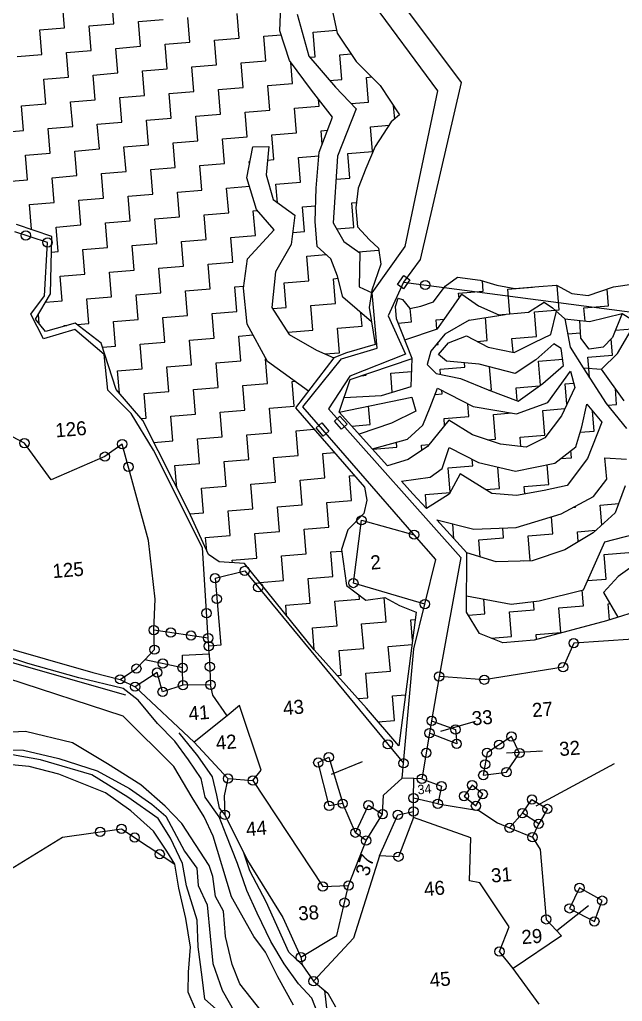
# Model space of a CAD drawing. Header units: metres. Extents: x 307122 to 311809, y 1926082 to 1930533.
# Drawn here: x 309290 to 309685, y 1928855 to 1929497 of the extents above; entities that cross this region are included whole.
import ezdxf

# ---------------------------------------------------------------- set-up
doc = ezdxf.new("R2010")
doc.units = ezdxf.units.M
for name, color, linetype in [('LINE_WATER', 4, 'Continuous'), ('POLY_HATCH', 12, 'Continuous'), ('POLY_PARCEL', 6, 'Continuous'), ('POLY_ROAD', 30, 'Continuous'), ('POLY_WATER', 4, 'Continuous'), ('TEXT_PARCEL', 7, 'Continuous')]:
    doc.layers.add(name, color=color, linetype=linetype)
doc.styles.add('TEXT_MAP', font='')
doc.styles.get('TEXT_MAP').set_extended_font_data('Kruti Dev 050')
doc.dimstyles.get("Standard").update_dxf_attribs({"dimtxt": 2.5, "dimasz": 2.5, "dimexe": 1.25, "dimexo": 0.625, "dimtad": 1, "dimdec": 4, "dimdsep": 46, "dimlunit": 6, "dimtxsty": 'Standard', "dimcen": 2.5, "dimadec": 0, "dimazin": 0, "dimtfac": 1, "dimtdec": 4, "dimtmove": 0, "dimatfit": 3, "dimfxl": 1, "dimtolj": 1, "dimtzin": 0, "dimarcsym": 0})

msp = doc.modelspace()

# ---------------------------------------------------------------- linework, layer by layer
for points in [[(309537.28, 1929324.19), (309541.43, 1929329.95), (309545.41, 1929327.08), (309541.26, 1929321.32)], [(309499.68, 1929237.97), (309504.4, 1929232.67), (309500.73, 1929229.4), (309496.01, 1929234.7)], [(309487.73, 1929233.47), (309492.39, 1929228.12), (309488.69, 1929224.89), (309484.03, 1929230.24)]]:
    msp.add_lwpolyline(points, close=True)
for centre in [(309293.96, 1929356.23), (309308.27, 1929351.6), (309555.48, 1929323.79), (309293.09, 1929220.25), (309357.13, 1929219.64), (309345.79, 1929211.45), (309361.19, 1929204.76), (309513.76, 1929169.77), (309548.22, 1929160.36), (309417.87, 1929131.84), (309437.29, 1929136.62), (309446.14, 1929125.91), (309508.44, 1929128.71), (309419.07, 1929118.27), (309555.2, 1929114.92), (309412.36, 1929108.95), (309377.74, 1929097.91), (309388.89, 1929096.28), (309402.17, 1929094.34), (309413.43, 1929092.69), (309413.77, 1929087.39), (309652.67, 1929089.36), (309378.23, 1929085.1), (309383.65, 1929076), (309396.66, 1929073.15), (309414.46, 1929073.95), (309645.75, 1929073.61), (309366.39, 1929072.69), (309380.01, 1929070.17), (309564.58, 1929067.6), (309355.79, 1929065.67), (309365.55, 1929060.87), (309396.88, 1929061.82), (309414.97, 1929062.12), (309594.14, 1929065.43), (309383.58, 1929057.46), (309559.68, 1929038.46), (309558.34, 1929030.48), (309575.3, 1929032.79), (309611.89, 1929028.23), (309531.05, 1929023.14), (309576.06, 1929023.48), (309603.83, 1929022.91), (309556.17, 1929017.57), (309595.92, 1929017.68), (309617.26, 1929017.46), (309485.48, 1929011.22), (309492.34, 1929014.71), (309541.3, 1929010.73), (309594.66, 1929010.04), (309593.49, 1929002.9), (309608.74, 1929004.99), (309426.35, 1929000.73), (309442.68, 1928999.4), (309553.31, 1929000.6), (309586.17, 1928996.41), (309566.12, 1928995.7), (309593.1, 1928990.54), (309501.44, 1928984.31), (309518.3, 1928983.26), (309547.85, 1928987.95), (309563.71, 1928984.26), (309580.86, 1928989.25), (309625.37, 1928987.02), (309424.26, 1928977.07), (309492.57, 1928982.85), (309527.6, 1928977.5), (309537.55, 1928977.01), (309547.77, 1928979.22), (309588.68, 1928982.89), (309619.09, 1928978.09), (309635.41, 1928980.83), (309629.76, 1928971.12), (309342.63, 1928965.88), (309356.65, 1928967.82), (309509.8, 1928965.3), (309610.72, 1928968.42), (309365.27, 1928962.09), (309516.75, 1928960.12), (309625.7, 1928962.31), (309381.66, 1928951.18), (309537.95, 1928949.59), (309488.38, 1928930.09), (309505.33, 1928930.81), (309656.47, 1928929.19), (309502.7, 1928919.53), (309671.36, 1928920.84), (309649.97, 1928915.78), (309634.7, 1928908.58), (309666.2, 1928907.21), (309604.06, 1928887.52), (309474.07, 1928883.81), (309482.37, 1928868.06)]:
    msp.add_circle(centre, 3.04)
at = {"layer": 'LINE_WATER'}
for p, q in [((309295.23, 1929076), (309278.71, 1929081.52)), ((309283.58, 1929077.1), (309359.27, 1929055.57)), ((309328.7, 1929066.7), (309295.23, 1929076)), ((309357.83, 1929041.66), (309281.55, 1929066.37)), ((309357.68, 1929059.62), (309328.7, 1929066.7)), ((309367.47, 1929052.11), (309357.68, 1929059.62)), ((309380.2, 1929036.82), (309367.47, 1929052.11)), ((309390.89, 1929008.57), (309357.83, 1929041.66)), ((309293.78, 1929031.44), (309274.34, 1929030.73)), ((309324.49, 1929024.22), (309293.78, 1929031.44)), ((309391.49, 1929025.13), (309380.2, 1929036.82)), ((309400.52, 1929012.97), (309391.49, 1929025.13)), ((309394.24, 1929030.7), (309406.46, 1929015.57)), ((309272.28, 1929019.94), (309292.42, 1929019.23)), ((309292.42, 1929019.23), (309315.61, 1929013.76)), ((309347.48, 1929010.47), (309324.49, 1929024.22)), ((309303.55, 1929013.06), (309285.28, 1929016.29)), ((309337.15, 1929003.13), (309303.55, 1929013.06)), ((309315.61, 1929013.76), (309340.77, 1929005.79)), ((309408.69, 1929000.75), (309400.52, 1929012.97)), ((309406.46, 1929015.57), (309415.98, 1929001.84)), ((309340.77, 1929005.79), (309361.8, 1928994.23)), ((309369.29, 1928996.62), (309347.48, 1929010.47)), ((309402.88, 1928988.26), (309390.89, 1929008.57)), ((309360.79, 1928988.54), (309337.15, 1929003.13)), ((309411.41, 1928988.64), (309408.69, 1929000.75)), ((309415.98, 1929001.84), (309418.9, 1928989.82)), ((309361.8, 1928994.23), (309376.53, 1928983.93)), ((309385.2, 1928982.58), (309369.29, 1928996.62)), ((309380.55, 1928974.52), (309360.79, 1928988.54)), ((309410.7, 1928975.68), (309402.88, 1928988.26)), ((309420.51, 1928975.63), (309411.41, 1928988.64)), ((309418.9, 1928989.82), (309420.57, 1928981.25)), ((309376.53, 1928983.93), (309385.73, 1928976.13)), ((309396.16, 1928971.38), (309385.2, 1928982.58)), ((309420.57, 1928981.25), (309424.26, 1928977.07)), ((309388.7, 1928961.62), (309380.55, 1928974.52)), ((309385.73, 1928976.13), (309397.95, 1928953.23)), ((309416.58, 1928962.93), (309410.7, 1928975.68)), ((309425.19, 1928963.98), (309420.51, 1928975.63)), ((309414.07, 1928943.93), (309396.16, 1928971.38)), ((309396.54, 1928945.15), (309388.7, 1928961.62)), ((309428.55, 1928923.27), (309416.58, 1928962.93)), ((309432.48, 1928945.08), (309425.19, 1928963.98)), ((309397.95, 1928953.23), (309405.95, 1928942.08)), ((309440.65, 1928940.34), (309436.7, 1928952.02)), ((309399.21, 1928930.61), (309396.54, 1928945.15)), ((309405.95, 1928942.08), (309406.89, 1928930.65)), ((309416.43, 1928936.74), (309414.07, 1928943.93)), ((309438.8, 1928927.54), (309432.48, 1928945.08)), ((309418.1, 1928923.6), (309416.43, 1928936.74)), ((309451.29, 1928920.03), (309440.65, 1928940.34)), ((309406.08, 1928908.16), (309399.21, 1928930.61)), ((309406.89, 1928930.65), (309412.64, 1928918.14)), ((309423.32, 1928914), (309418.1, 1928923.6)), ((309443.27, 1928897.38), (309428.55, 1928923.27)), ((309445.47, 1928912.61), (309438.8, 1928927.54)), ((309412.64, 1928918.14), (309414.62, 1928897.64)), ((309466.22, 1928887.04), (309451.29, 1928920.03)), ((309424.69, 1928897.29), (309423.32, 1928914)), ((309454.45, 1928894.14), (309445.47, 1928912.61)), ((309406.93, 1928890.52), (309406.08, 1928908.16)), ((309414.62, 1928897.64), (309416.38, 1928879.79)), ((309429.14, 1928879.06), (309424.69, 1928897.29)), ((309450.89, 1928887.04), (309443.27, 1928897.38)), ((309409.45, 1928870.66), (309406.93, 1928890.52)), ((309463.12, 1928879.37), (309454.45, 1928894.14)), ((309458.99, 1928870.93), (309450.89, 1928887.04)), ((309474.82, 1928878.83), (309466.22, 1928887.04)), ((309416.38, 1928879.79), (309422.54, 1928862.29)), ((309434.01, 1928866.48), (309429.14, 1928879.06)), ((309472.5, 1928866.38), (309463.12, 1928879.37)), ((309411.21, 1928856.34), (309409.45, 1928870.66)), ((309469.23, 1928852.42), (309458.99, 1928870.93)), ((309448.84, 1928847.63), (309434.01, 1928866.48)), ((309481.3, 1928857.07), (309472.5, 1928866.38)), ((309422.54, 1928862.29), (309430.83, 1928847.62)), ((309489.64, 1928862.04), (309491.47, 1928844.89)), ((309428.08, 1928841.5), (309411.21, 1928856.34)), ((309485.65, 1928845.96), (309481.3, 1928857.07))]:
    msp.add_line(p, q, dxfattribs=at)
at = {"layer": 'POLY_HATCH'}
for p, q in [((309460.29, 1929490.08), (309461.29, 1929513.61)), ((309471.71, 1929500.99), (309479.24, 1929473.47)), ((309494.98, 1929501.95), (309497.77, 1929488.61)), ((309466.57, 1929470.67), (309460.29, 1929490.08)), ((309497.77, 1929488.61), (309510.32, 1929470.13)), ((309481.06, 1929451.34), (309466.57, 1929470.67)), ((309479.24, 1929473.47), (309496.74, 1929453.21)), ((309510.32, 1929470.13), (309526.04, 1929454.45)), ((309494.82, 1929433.71), (309481.06, 1929451.34)), ((309496.74, 1929453.21), (309510.21, 1929439.08)), ((309526.04, 1929454.45), (309538.66, 1929435.13)), ((309510.21, 1929439.08), (309498.09, 1929408.19)), ((309486.15, 1929410.72), (309494.82, 1929433.71)), ((309533.24, 1929430.49), (309522.65, 1929414.42)), ((309538.66, 1929435.13), (309533.24, 1929430.49)), ((309438.63, 1929393.91), (309442.66, 1929414.14)), ((309442.66, 1929414.14), (309453.06, 1929414.52)), ((309453.06, 1929414.52), (309451.27, 1929395.89)), ((309483.98, 1929387.1), (309486.15, 1929410.72)), ((309522.65, 1929414.42), (309516.55, 1929400.04)), ((309498.09, 1929408.19), (309495.21, 1929364.57)), ((309516.55, 1929400.04), (309511.66, 1929387.08)), ((309445.08, 1929373.11), (309438.63, 1929393.91)), ((309451.27, 1929395.89), (309455.91, 1929379.69)), ((309483.42, 1929365.36), (309483.98, 1929387.1)), ((309511.66, 1929387.08), (309510.06, 1929374.39)), ((309455.91, 1929379.69), (309470.02, 1929369.47)), ((309456.59, 1929359.84), (309445.08, 1929373.11)), ((309510.06, 1929374.39), (309511.08, 1929361.91)), ((309470.02, 1929369.47), (309467.8, 1929350.34)), ((309484.76, 1929349.06), (309483.42, 1929365.36)), ((309311.11, 1929355.46), (309287.96, 1929363.48)), ((309439.19, 1929340.88), (309456.59, 1929359.84)), ((309495.21, 1929364.57), (309502.09, 1929352.24)), ((309511.08, 1929361.91), (309519.06, 1929353.31)), ((309310.26, 1929318.07), (309311.11, 1929355.46)), ((309519.06, 1929353.31), (309524.81, 1929347.83)), ((309467.8, 1929350.34), (309457.42, 1929332.43)), ((309493.63, 1929340.99), (309484.76, 1929349.06)), ((309502.09, 1929352.24), (309512.66, 1929344.9)), ((309524.81, 1929347.83), (309526.32, 1929337.38)), ((309436.49, 1929321.71), (309439.19, 1929340.88)), ((309498.08, 1929329.63), (309493.63, 1929340.99)), ((309512.66, 1929344.9), (309512.15, 1929322.58)), ((309526.32, 1929337.38), (309520.44, 1929320.37)), ((309457.42, 1929332.43), (309455.07, 1929309.02)), ((309501.56, 1929315.85), (309498.08, 1929329.63)), ((309568.54, 1929322.96), (309576.52, 1929328.91)), ((309576.52, 1929328.91), (309591.5, 1929326.96)), ((309591.5, 1929326.96), (309602.35, 1929323.62)), ((309438.89, 1929298.21), (309436.49, 1929321.71)), ((309512.15, 1929322.58), (309520.79, 1929318.67)), ((309520.44, 1929320.37), (309518.73, 1929308.99)), ((309560.91, 1929312.82), (309568.54, 1929322.96)), ((309602.35, 1929323.62), (309614.18, 1929321.42)), ((309614.18, 1929321.42), (309629.94, 1929322.71)), ((309629.94, 1929322.71), (309641.51, 1929323.66)), ((309641.51, 1929323.66), (309651.48, 1929318.14)), ((309662.17, 1929316.9), (309678.64, 1929322.48)), ((309678.64, 1929322.48), (309692.22, 1929324.65)), ((309300.38, 1929301.39), (309310.26, 1929318.07)), ((309520.25, 1929299.73), (309501.56, 1929315.85)), ((309535.91, 1929309.71), (309537.71, 1929315.07)), ((309537.71, 1929315.07), (309540.68, 1929314.33)), ((309540.68, 1929314.33), (309545.4, 1929308.38)), ((309569.31, 1929303.46), (309579.51, 1929317.79)), ((309579.51, 1929317.79), (309590.43, 1929310.17)), ((309651.48, 1929318.14), (309662.17, 1929316.9)), ((309455.07, 1929309.02), (309466.47, 1929291.47)), ((309518.73, 1929308.99), (309522.69, 1929284.86)), ((309536.58, 1929301.58), (309535.91, 1929309.71)), ((309545.4, 1929308.38), (309552.67, 1929310.03)), ((309552.67, 1929310.03), (309560.91, 1929312.82)), ((309590.43, 1929310.17), (309603.72, 1929304.15)), ((309623.1, 1929306.1), (309633.23, 1929312.61)), ((309633.23, 1929312.61), (309638.87, 1929308.81)), ((309638.87, 1929308.81), (309646.92, 1929301.66)), ((309306.99, 1929293.34), (309300.38, 1929301.39)), ((309546.9, 1929275.65), (309536.58, 1929301.58)), ((309563.59, 1929295.18), (309569.31, 1929303.46)), ((309584.31, 1929300.79), (309607.86, 1929304.57)), ((309603.72, 1929304.15), (309623.1, 1929306.1)), ((309637.7, 1929291.37), (309641.37, 1929306.59)), ((309646.92, 1929301.66), (309663.06, 1929299.79)), ((309646.92, 1929301.66), (309650.32, 1929283.08)), ((309663.06, 1929299.79), (309684.3, 1929305.08)), ((309684.3, 1929305.08), (309678.16, 1929289.47)), ((309684.3, 1929305.08), (309697.76, 1929296.95)), ((309326.38, 1929298.9), (309306.99, 1929293.34)), ((309343.34, 1929285.75), (309326.38, 1929298.9)), ((309452.28, 1929273.72), (309438.89, 1929298.21)), ((309542.05, 1929287.83), (309563.59, 1929295.18)), ((309584.31, 1929300.79), (309568.27, 1929291.64)), ((309657.31, 1929288.88), (309656.61, 1929300.53)), ((309681.26, 1929278.9), (309693.45, 1929299.55)), ((309466.47, 1929291.47), (309484.38, 1929281.09)), ((309568.27, 1929291.64), (309559.11, 1929280.45)), ((309570.61, 1929285.87), (309582.54, 1929290.58)), ((309582.54, 1929290.58), (309596.58, 1929283.15)), ((309627.29, 1929286.41), (309637.7, 1929291.37)), ((309662.74, 1929281.86), (309657.31, 1929288.88)), ((309678.16, 1929289.47), (309671.97, 1929282.99)), ((309353.1, 1929255.48), (309343.34, 1929285.75)), ((309522.69, 1929284.86), (309503.96, 1929279.36)), ((309564.15, 1929278.25), (309570.61, 1929285.87)), ((309596.58, 1929283.15), (309613.66, 1929279.7)), ((309613.66, 1929279.7), (309627.29, 1929286.41)), ((309639.7, 1929285.19), (309627.86, 1929274.9)), ((309644.42, 1929282.22), (309639.7, 1929285.19)), ((309646.07, 1929271.17), (309644.42, 1929282.22)), ((309650.32, 1929283.08), (309658.89, 1929269.61)), ((309671.97, 1929282.99), (309662.74, 1929281.86)), ((309495.63, 1929276.03), (309470.54, 1929243.3)), ((309484.38, 1929281.09), (309495.63, 1929276.03)), ((309503.96, 1929279.36), (309495.63, 1929276.03)), ((309506.33, 1929261.91), (309546.9, 1929275.65)), ((309546.17, 1929257.44), (309546.9, 1929275.65)), ((309559.11, 1929280.45), (309556.85, 1929271.68)), ((309569.36, 1929273.83), (309564.15, 1929278.25)), ((309670.9, 1929268.73), (309681.26, 1929278.9)), ((309479.02, 1929254.36), (309452.28, 1929273.72)), ((309556.85, 1929271.68), (309562.55, 1929265.81)), ((309590.79, 1929271.86), (309569.36, 1929273.83)), ((309614.41, 1929265.96), (309590.79, 1929271.86)), ((309627.86, 1929274.9), (309614.41, 1929265.96)), ((309632.5, 1929259.24), (309646.07, 1929271.17)), ((309658.89, 1929269.61), (309670.9, 1929268.73)), ((309658.89, 1929269.61), (309673.87, 1929246.22)), ((309685.67, 1929247.93), (309670.9, 1929268.73)), ((309562.55, 1929265.81), (309578.49, 1929262.64)), ((309578.49, 1929262.64), (309596.64, 1929255.18)), ((309635.67, 1929246.93), (309650.58, 1929267.28)), ((309650.58, 1929267.28), (309653.36, 1929256.67)), ((309499.16, 1929240.49), (309506.33, 1929261.91)), ((309526.9, 1929251.4), (309546.17, 1929257.44)), ((309558.77, 1929243.81), (309563.48, 1929256.31)), ((309563.48, 1929256.31), (309586.79, 1929244.2)), ((309616.27, 1929247.83), (309632.5, 1929259.24)), ((309653.36, 1929256.67), (309644.68, 1929238.11)), ((309370.65, 1929235.1), (309353.1, 1929255.48)), ((309499.16, 1929240.49), (309546.75, 1929250.47)), ((309502.38, 1929250.1), (309526.9, 1929251.4)), ((309546.75, 1929250.47), (309549.43, 1929241.13)), ((309596.64, 1929255.18), (309616.27, 1929247.83)), ((309470.54, 1929243.3), (309515.8, 1929191.48)), ((309554, 1929231.95), (309558.77, 1929243.81)), ((309586.79, 1929244.2), (309615.23, 1929239.52)), ((309615.23, 1929239.52), (309635.67, 1929246.93)), ((309658.02, 1929230.92), (309661.26, 1929245.84)), ((309661.26, 1929245.84), (309671.17, 1929233.91)), ((309673.87, 1929246.22), (309687.16, 1929229.78)), ((309530.86, 1929205.49), (309499.16, 1929240.49)), ((309549.43, 1929241.13), (309533.48, 1929233.45)), ((309644.68, 1929238.11), (309633.74, 1929223.83)), ((309400.68, 1929175.43), (309370.65, 1929235.1)), ((309533.48, 1929233.45), (309512.19, 1929226.1)), ((309543.91, 1929222.83), (309554, 1929231.95)), ((309570.95, 1929235.25), (309557.05, 1929218.17)), ((309586.4, 1929225.68), (309570.95, 1929235.25)), ((309653.99, 1929217.84), (309658.02, 1929230.92)), ((309671.17, 1929233.91), (309661.64, 1929210.18)), ((309604.76, 1929219.54), (309586.4, 1929225.68)), ((309633.74, 1929223.83), (309621.48, 1929217.72)), ((309520.92, 1929216.46), (309543.91, 1929222.83)), ((309557.05, 1929218.17), (309544.37, 1929209.49)), ((309566.53, 1929203.65), (309571.14, 1929217.42)), ((309571.14, 1929217.42), (309590.44, 1929207.53)), ((309621.48, 1929217.72), (309604.76, 1929219.54)), ((309640.21, 1929207.15), (309653.99, 1929217.84)), ((309544.37, 1929209.49), (309530.86, 1929205.49)), ((309590.44, 1929207.53), (309614.5, 1929201.85)), ((309614.5, 1929201.85), (309640.21, 1929207.15)), ((309661.64, 1929210.18), (309648.42, 1929192.52)), ((309674.27, 1929196.8), (309673.13, 1929210.68)), ((309673.13, 1929210.68), (309687.19, 1929209.68)), ((309558.71, 1929197.91), (309566.53, 1929203.65)), ((309578.29, 1929200.16), (309571.1, 1929186.82)), ((309599.12, 1929187.21), (309578.29, 1929200.16)), ((309539.94, 1929195.47), (309558.71, 1929197.91)), ((309547.45, 1929187.17), (309539.94, 1929195.47)), ((309648.42, 1929192.52), (309633.37, 1929189.38)), ((309665.54, 1929185.34), (309674.27, 1929196.8)), ((309686.46, 1929192.43), (309679.85, 1929174.69)), ((309515.8, 1929191.48), (309517.16, 1929183)), ((309556.33, 1929177.39), (309547.45, 1929187.17)), ((309571.1, 1929186.82), (309556.33, 1929177.39)), ((309615.16, 1929185.97), (309599.12, 1929187.21)), ((309633.37, 1929189.38), (309615.16, 1929185.97)), ((309644.43, 1929173.93), (309665.54, 1929185.34)), ((309517.16, 1929183), (309515.23, 1929174.25)), ((309413.57, 1929147.4), (309400.68, 1929175.43)), ((309515.23, 1929174.25), (309504.87, 1929163.48)), ((309615.05, 1929165.07), (309644.43, 1929173.93)), ((309679.85, 1929174.69), (309665.33, 1929161.67)), ((309563, 1929170.04), (309587.2, 1929163.86)), ((309582.65, 1929148.4), (309563, 1929170.04)), ((309504.87, 1929163.48), (309500.64, 1929150.57)), ((309587.2, 1929163.86), (309615.05, 1929165.07)), ((309665.33, 1929161.67), (309646.89, 1929150.49)), ((309672.97, 1929155.62), (309692.49, 1929160.66)), ((309659.04, 1929124.23), (309672.97, 1929155.62)), ((309420.57, 1929142.68), (309413.57, 1929147.4)), ((309500.64, 1929150.57), (309503.89, 1929127.04)), ((309582.58, 1929109.74), (309582.65, 1929148.4)), ((309601.85, 1929142.49), (309582.65, 1929148.4)), ((309646.89, 1929150.49), (309625.43, 1929143.35)), ((309437.22, 1929141.41), (309420.57, 1929142.68)), ((309482.86, 1929084.99), (309437.22, 1929141.41)), ((309625.43, 1929143.35), (309601.85, 1929142.49)), ((309697.94, 1929144.6), (309681.7, 1929132.96)), ((309681.7, 1929132.96), (309672.24, 1929122.56)), ((309503.89, 1929127.04), (309516.58, 1929117.51)), ((309630.06, 1929117.04), (309659.04, 1929124.23)), ((309672.24, 1929122.56), (309681.56, 1929106.31)), ((309516.58, 1929117.51), (309529.01, 1929119.19)), ((309529.01, 1929119.19), (309538.7, 1929114.03)), ((309582.6, 1929120.4), (309611.67, 1929114.84)), ((309611.67, 1929114.84), (309630.06, 1929117.04)), ((309549.64, 1929109.64), (309538.3, 1929022.12)), ((309538.7, 1929114.03), (309549.64, 1929109.64)), ((309591.08, 1929095.75), (309582.58, 1929109.74)), ((309700.05, 1929112.03), (309674.23, 1929104.04)), ((309674.23, 1929104.04), (309626.74, 1929091.32)), ((309606.29, 1929089.65), (309591.08, 1929095.75)), ((309626.74, 1929091.32), (309606.29, 1929089.65)), ((309517.09, 1929046.82), (309482.86, 1929084.99)), ((309538.3, 1929022.12), (309517.09, 1929046.82))]:
    msp.add_line(p, q, dxfattribs=at)
at = {"layer": 'POLY_HATCH', "linetype": 'Continuous'}
for p, q in [((309319.39, 1929492.17), (309318.07, 1929508.31)), ((309351.67, 1929494.82), (309350.34, 1929510.96)), ((309433.68, 1929485.3), (309432.35, 1929501.44)), ((309335.53, 1929493.49), (309351.67, 1929494.82)), ((309367.8, 1929496.14), (309383.94, 1929497.46)), ((309369.13, 1929480), (309367.8, 1929496.14)), ((309401.4, 1929482.65), (309400.08, 1929498.79)), ((309303.25, 1929490.85), (309319.39, 1929492.17)), ((309304.58, 1929474.71), (309303.25, 1929490.85)), ((309336.85, 1929477.36), (309335.53, 1929493.49)), ((309449.82, 1929486.62), (309461.11, 1929487.55)), ((309482.09, 1929489.27), (309497.37, 1929490.52)), ((309483.41, 1929473.13), (309482.09, 1929489.27)), ((309385.26, 1929481.33), (309401.4, 1929482.65)), ((309386.59, 1929465.19), (309385.26, 1929481.33)), ((309417.54, 1929483.97), (309433.68, 1929485.3)), ((309418.86, 1929467.84), (309417.54, 1929483.97)), ((309451.14, 1929470.48), (309449.82, 1929486.62)), ((309288.44, 1929473.38), (309304.58, 1929474.71)), ((309320.71, 1929476.03), (309336.85, 1929477.36)), ((309322.04, 1929459.89), (309320.71, 1929476.03)), ((309352.99, 1929478.68), (309369.13, 1929480)), ((309354.31, 1929462.54), (309352.99, 1929478.68)), ((309499.55, 1929474.46), (309506.97, 1929475.06)), ((309500.88, 1929458.32), (309499.55, 1929474.46)), ((309435, 1929469.16), (309451.14, 1929470.48)), ((309436.33, 1929453.02), (309435, 1929469.16)), ((309468.6, 1929455.67), (309467.47, 1929469.47)), ((309479.79, 1929472.83), (309483.41, 1929473.13)), ((309338.17, 1929461.22), (309354.31, 1929462.54)), ((309370.45, 1929463.87), (309386.59, 1929465.19)), ((309371.77, 1929447.73), (309370.45, 1929463.87)), ((309402.73, 1929466.51), (309418.86, 1929467.84)), ((309404.05, 1929450.38), (309402.73, 1929466.51)), ((309305.9, 1929458.57), (309322.04, 1929459.89)), ((309307.22, 1929442.43), (309305.9, 1929458.57)), ((309339.5, 1929445.08), (309338.17, 1929461.22)), ((309452.46, 1929454.35), (309468.6, 1929455.67)), ((309492.89, 1929457.66), (309500.88, 1929458.32)), ((309517.01, 1929459.64), (309520.55, 1929459.93)), ((309518.34, 1929443.5), (309517.01, 1929459.64)), ((309387.91, 1929449.05), (309404.05, 1929450.38)), ((309389.24, 1929432.91), (309387.91, 1929449.05)), ((309420.19, 1929451.7), (309436.33, 1929453.02)), ((309421.51, 1929435.56), (309420.19, 1929451.7)), ((309453.79, 1929438.21), (309452.46, 1929454.35)), ((309291.09, 1929441.11), (309307.22, 1929442.43)), ((309323.36, 1929443.76), (309339.5, 1929445.08)), ((309324.68, 1929427.62), (309323.36, 1929443.76)), ((309355.64, 1929446.4), (309371.77, 1929447.73)), ((309356.96, 1929430.27), (309355.64, 1929446.4)), ((309486.06, 1929440.86), (309485.69, 1929445.41)), ((309506.89, 1929442.56), (309518.34, 1929443.5)), ((309292.41, 1929424.97), (309291.09, 1929441.11)), ((309437.65, 1929436.88), (309453.79, 1929438.21)), ((309438.97, 1929420.75), (309437.65, 1929436.88)), ((309469.92, 1929439.53), (309486.06, 1929440.86)), ((309471.25, 1929423.39), (309469.92, 1929439.53)), ((309535.49, 1929432.42), (309534.78, 1929441.06)), ((309340.82, 1929428.94), (309356.96, 1929430.27)), ((309373.1, 1929431.59), (309389.24, 1929432.91)), ((309374.42, 1929415.45), (309373.1, 1929431.59)), ((309405.37, 1929434.24), (309421.51, 1929435.56)), ((309406.7, 1929418.1), (309405.37, 1929434.24)), ((309276.27, 1929423.65), (309292.41, 1929424.97)), ((309308.55, 1929426.3), (309324.68, 1929427.62)), ((309309.87, 1929410.16), (309308.55, 1929426.3)), ((309342.15, 1929412.8), (309340.82, 1929428.94)), ((309455.11, 1929422.07), (309471.25, 1929423.39)), ((309487.39, 1929424.72), (309491.56, 1929425.06)), ((309488.11, 1929415.91), (309487.39, 1929424.72)), ((309519.66, 1929427.37), (309531.84, 1929428.36)), ((309520.99, 1929411.23), (309519.66, 1929427.37)), ((309390.56, 1929416.78), (309406.7, 1929418.1)), ((309391.88, 1929400.64), (309390.56, 1929416.78)), ((309422.83, 1929419.42), (309438.97, 1929420.75)), ((309424.16, 1929403.29), (309422.83, 1929419.42)), ((309456.43, 1929405.93), (309455.11, 1929422.07)), ((309293.73, 1929408.83), (309309.87, 1929410.16)), ((309326.01, 1929411.48), (309342.15, 1929412.8)), ((309327.33, 1929395.34), (309326.01, 1929411.48)), ((309358.28, 1929414.13), (309374.42, 1929415.45)), ((309359.61, 1929397.99), (309358.28, 1929414.13)), ((309504.85, 1929409.9), (309520.99, 1929411.23)), ((309295.06, 1929392.7), (309293.73, 1929408.83)), ((309440.3, 1929404.61), (309440.77, 1929404.65)), ((309440.43, 1929402.96), (309440.3, 1929404.61)), ((309452.2, 1929405.59), (309456.43, 1929405.93)), ((309472.57, 1929407.26), (309485.93, 1929408.35)), ((309473.9, 1929391.12), (309472.57, 1929407.26)), ((309506.17, 1929393.77), (309504.85, 1929409.9)), ((309343.47, 1929396.67), (309359.61, 1929397.99)), ((309375.75, 1929399.31), (309391.88, 1929400.64)), ((309377.07, 1929383.18), (309375.75, 1929399.31)), ((309408.02, 1929401.96), (309424.16, 1929403.29)), ((309409.34, 1929385.82), (309408.02, 1929401.96)), ((309278.92, 1929391.37), (309295.06, 1929392.7)), ((309311.19, 1929394.02), (309327.33, 1929395.34)), ((309312.52, 1929377.88), (309311.19, 1929394.02)), ((309344.79, 1929380.53), (309343.47, 1929396.67)), ((309457.76, 1929389.8), (309473.9, 1929391.12)), ((309497.09, 1929393.02), (309506.17, 1929393.77)), ((309393.21, 1929384.5), (309409.34, 1929385.82)), ((309394.53, 1929368.36), (309393.21, 1929384.5)), ((309425.48, 1929387.15), (309440.35, 1929388.37)), ((309426.81, 1929371.01), (309425.48, 1929387.15)), ((309458.76, 1929377.63), (309457.76, 1929389.8)), ((309328.66, 1929379.21), (309344.79, 1929380.53)), ((309329.98, 1929363.07), (309328.66, 1929379.21)), ((309360.93, 1929381.85), (309377.07, 1929383.18)), ((309362.25, 1929365.72), (309360.93, 1929381.85)), ((309296.38, 1929376.56), (309312.52, 1929377.88)), ((309297.7, 1929360.42), (309296.38, 1929376.56)), ((309442.94, 1929372.33), (309445.57, 1929372.55)), ((309444.27, 1929356.2), (309442.94, 1929372.33)), ((309475.22, 1929374.98), (309483.69, 1929375.68)), ((309476.54, 1929358.84), (309475.22, 1929374.98)), ((309507.49, 1929377.63), (309510.5, 1929377.88)), ((309508.82, 1929361.49), (309507.49, 1929377.63)), ((309346.12, 1929364.39), (309362.25, 1929365.72)), ((309378.39, 1929367.04), (309394.53, 1929368.36)), ((309379.72, 1929350.9), (309378.39, 1929367.04)), ((309410.67, 1929369.69), (309426.81, 1929371.01)), ((309411.99, 1929353.55), (309410.67, 1929369.69)), ((309296.97, 1929360.36), (309297.7, 1929360.42)), ((309313.84, 1929361.74), (309329.98, 1929363.07)), ((309315.17, 1929345.61), (309313.84, 1929361.74)), ((309347.44, 1929348.25), (309346.12, 1929364.39)), ((309468.71, 1929358.2), (309476.54, 1929358.84)), ((309497.45, 1929360.56), (309508.82, 1929361.49)), ((309395.85, 1929352.22), (309411.99, 1929353.55)), ((309428.13, 1929354.87), (309444.27, 1929356.2)), ((309429.45, 1929338.73), (309428.13, 1929354.87)), ((309331.3, 1929346.93), (309347.44, 1929348.25)), ((309332.63, 1929330.79), (309331.3, 1929346.93)), ((309363.58, 1929349.58), (309379.72, 1929350.9)), ((309364.9, 1929333.44), (309363.58, 1929349.58)), ((309397.18, 1929336.09), (309395.85, 1929352.22)), ((309511.81, 1929345.49), (309524.99, 1929346.57)), ((309310.88, 1929345.25), (309315.17, 1929345.61)), ((309477.87, 1929342.71), (309490.6, 1929343.75)), ((309479.19, 1929326.57), (309477.87, 1929342.71)), ((309348.76, 1929332.12), (309364.9, 1929333.44)), ((309381.04, 1929334.76), (309397.18, 1929336.09)), ((309382.36, 1929318.63), (309381.04, 1929334.76)), ((309413.32, 1929337.41), (309429.45, 1929338.73)), ((309414.64, 1929321.27), (309413.32, 1929337.41)), ((309316.49, 1929329.47), (309332.63, 1929330.79)), ((309317.81, 1929313.33), (309316.49, 1929329.47)), ((309350.09, 1929315.98), (309348.76, 1929332.12)), ((309463.05, 1929325.24), (309479.19, 1929326.57)), ((309495.33, 1929327.89), (309498.45, 1929328.15)), ((309496.65, 1929311.75), (309495.33, 1929327.89)), ((309398.5, 1929319.95), (309414.64, 1929321.27)), ((309430.78, 1929322.6), (309436.69, 1929323.08)), ((309432.1, 1929306.46), (309430.78, 1929322.6)), ((309464.38, 1929309.11), (309463.05, 1929325.24)), ((309593.48, 1929319.7), (309592.92, 1929326.53)), ((309593.48, 1929319.7), (309592.92, 1929326.53)), ((309609.62, 1929321.02), (309625.75, 1929322.34)), ((309609.62, 1929321.02), (309625.75, 1929322.34)), ((309610.94, 1929304.88), (309609.62, 1929321.02)), ((309610.94, 1929304.88), (309609.62, 1929321.02)), ((309625.75, 1929322.34), (309625.75, 1929322.37)), ((309625.75, 1929322.34), (309625.75, 1929322.37)), ((309643.22, 1929307.53), (309641.91, 1929323.44)), ((309643.22, 1929307.53), (309641.91, 1929323.44)), ((309675.49, 1929310.18), (309674.59, 1929321.11)), ((309675.49, 1929310.18), (309674.59, 1929321.11)), ((309333.95, 1929314.65), (309350.09, 1929315.98)), ((309335.27, 1929298.52), (309333.95, 1929314.65)), ((309366.23, 1929317.3), (309382.36, 1929318.63)), ((309367.55, 1929301.16), (309366.23, 1929317.3)), ((309399.83, 1929303.81), (309398.5, 1929319.95)), ((309577.34, 1929318.37), (309593.48, 1929319.7)), ((309577.34, 1929318.37), (309593.48, 1929319.7)), ((309577.61, 1929315.13), (309577.34, 1929318.37)), ((309577.61, 1929315.13), (309577.34, 1929318.37)), ((309306.92, 1929312.44), (309317.81, 1929313.33)), ((309455.49, 1929308.38), (309464.38, 1929309.11)), ((309480.51, 1929310.43), (309496.65, 1929311.75)), ((309481.84, 1929294.29), (309480.51, 1929310.43)), ((309546.39, 1929299.59), (309545.66, 1929308.44)), ((309546.39, 1929299.59), (309545.66, 1929308.44)), ((309627.08, 1929306.21), (309640.55, 1929307.31)), ((309640.55, 1929307.31), (309643.22, 1929307.53)), ((309640.55, 1929307.31), (309643.22, 1929307.53)), ((309659.35, 1929308.85), (309675.49, 1929310.18)), ((309659.35, 1929308.85), (309675.49, 1929310.18)), ((309660.07, 1929300.13), (309659.35, 1929308.85)), ((309660.07, 1929300.13), (309659.35, 1929308.85)), ((309302.79, 1929298.46), (309302.28, 1929304.61)), ((309351.41, 1929299.84), (309367.55, 1929301.16)), ((309383.69, 1929302.49), (309399.83, 1929303.81)), ((309385.01, 1929286.35), (309383.69, 1929302.49)), ((309415.96, 1929305.14), (309432.1, 1929306.46)), ((309417.29, 1929289), (309415.96, 1929305.14)), ((309514.11, 1929296.94), (309513.4, 1929305.64)), ((309562.53, 1929300.91), (309567.85, 1929301.35)), ((309562.53, 1929300.91), (309567.85, 1929301.35)), ((309563.01, 1929294.98), (309562.53, 1929300.91)), ((309563.01, 1929294.98), (309562.53, 1929300.91)), ((309596.13, 1929287.42), (309594.89, 1929302.49)), ((309603.46, 1929304.27), (309610.94, 1929304.88)), ((309603.46, 1929304.27), (309610.94, 1929304.88)), ((309628.4, 1929290.07), (309627.08, 1929306.21)), ((309319.14, 1929297.19), (309320.95, 1929297.34)), ((309319.17, 1929296.83), (309319.14, 1929297.19)), ((309327.68, 1929297.89), (309335.27, 1929298.52)), ((309352.74, 1929283.7), (309351.41, 1929299.84)), ((309497.98, 1929295.62), (309514.11, 1929296.94)), ((309499.3, 1929279.48), (309497.98, 1929295.62)), ((309537.66, 1929298.87), (309546.39, 1929299.59)), ((309537.66, 1929298.87), (309546.39, 1929299.59)), ((309680.06, 1929294.31), (309690.88, 1929295.19)), ((309401.15, 1929287.67), (309417.29, 1929289)), ((309433.42, 1929290.32), (309442.79, 1929291.09)), ((309434.75, 1929274.18), (309433.42, 1929290.32)), ((309465.7, 1929292.97), (309481.84, 1929294.29)), ((309465.73, 1929292.61), (309465.7, 1929292.97)), ((309612.26, 1929288.74), (309628.4, 1929290.07)), ((309612.99, 1929279.83), (309612.26, 1929288.74)), ((309648.73, 1929291.74), (309657.1, 1929292.42)), ((309678.14, 1929277.9), (309677.27, 1929288.53)), ((309344.22, 1929283), (309352.74, 1929283.7)), ((309368.87, 1929285.03), (309385.01, 1929286.35)), ((309370.2, 1929268.89), (309368.87, 1929285.03)), ((309402.47, 1929271.54), (309401.15, 1929287.67)), ((309562.56, 1929284.67), (309563.85, 1929284.77)), ((309563.85, 1929284.77), (309563.74, 1929286.11)), ((309589.53, 1929286.88), (309596.13, 1929287.42)), ((309450.89, 1929275.51), (309451.29, 1929275.54)), ((309452.21, 1929259.37), (309450.89, 1929275.51)), ((309489.72, 1929278.69), (309499.3, 1929279.48)), ((309629.73, 1929273.93), (309645.47, 1929275.22)), ((309662, 1929276.58), (309678.14, 1929277.9)), ((309662.59, 1929269.34), (309662, 1929276.58)), ((309354.06, 1929267.56), (309370.2, 1929268.89)), ((309386.34, 1929270.21), (309402.47, 1929271.54)), ((309387.66, 1929254.07), (309386.34, 1929270.21)), ((309418.61, 1929272.86), (309434.75, 1929274.18)), ((309419.93, 1929256.72), (309418.61, 1929272.86)), ((309565.17, 1929268.64), (309581.31, 1929269.96)), ((309581.31, 1929269.96), (309581.08, 1929272.75)), ((309598.77, 1929255.15), (309597.54, 1929270.17)), ((309631.02, 1929258.19), (309629.73, 1929273.93)), ((309663.11, 1929263.01), (309662.59, 1929269.34)), ((309355.26, 1929252.97), (309354.06, 1929267.56)), ((309513.74, 1929264.42), (309516.76, 1929264.66)), ((309516.76, 1929264.66), (309516.7, 1929265.42)), ((309532.9, 1929265.99), (309546.56, 1929267.11)), ((309533.92, 1929253.59), (309532.9, 1929265.99)), ((309565.45, 1929265.23), (309565.17, 1929268.64)), ((309403.8, 1929255.4), (309419.93, 1929256.72)), ((309436.07, 1929258.05), (309452.21, 1929259.37)), ((309437.4, 1929241.91), (309436.07, 1929258.05)), ((309468.35, 1929260.69), (309470.08, 1929260.84)), ((309469.67, 1929244.56), (309468.35, 1929260.69)), ((309614.91, 1929256.47), (309630.36, 1929257.74)), ((309615.6, 1929248.08), (309614.91, 1929256.47)), ((309647.19, 1929259.12), (309652.6, 1929259.56)), ((309648.28, 1929245.81), (309647.19, 1929259.12)), ((309680.79, 1929245.63), (309679.93, 1929256.01)), ((309371.52, 1929252.75), (309387.66, 1929254.07)), ((309372.84, 1929236.61), (309371.52, 1929252.75)), ((309405.12, 1929239.26), (309403.8, 1929255.4)), ((309561.9, 1929252.12), (309566.5, 1929252.5)), ((309566.5, 1929252.5), (309566.31, 1929254.84)), ((309597.09, 1929255.01), (309598.77, 1929255.15)), ((309453.53, 1929243.23), (309469.67, 1929244.56)), ((309454.86, 1929227.09), (309453.53, 1929243.23)), ((309519.41, 1929232.39), (309518.41, 1929244.53)), ((309583.96, 1929237.68), (309583.28, 1929246.03)), ((309674.75, 1929245.13), (309680.79, 1929245.63)), ((309369.58, 1929236.35), (309372.84, 1929236.61)), ((309388.98, 1929237.94), (309405.12, 1929239.26)), ((309390.31, 1929221.8), (309388.98, 1929237.94)), ((309421.26, 1929240.58), (309437.4, 1929241.91)), ((309422.58, 1929224.45), (309421.26, 1929240.58)), ((309567.82, 1929236.36), (309583.96, 1929237.68)), ((309600.1, 1929239.01), (309612.27, 1929240.01)), ((309601.42, 1929222.87), (309600.1, 1929239.01)), ((309632.37, 1929241.66), (309646.89, 1929242.85)), ((309633.7, 1929225.52), (309632.37, 1929241.66)), ((309665.97, 1929228.16), (309664.88, 1929241.49)), ((309507.39, 1929231.4), (309519.41, 1929232.39)), ((309568.19, 1929231.86), (309567.82, 1929236.36)), ((309406.44, 1929223.12), (309422.58, 1929224.45)), ((309438.72, 1929225.77), (309454.86, 1929227.09)), ((309440.04, 1929209.63), (309438.72, 1929225.77)), ((309471, 1929228.42), (309482.7, 1929229.38)), ((309472.32, 1929212.28), (309471, 1929228.42)), ((309617.56, 1929224.19), (309633.7, 1929225.52)), ((309618.06, 1929218.09), (309617.56, 1929224.19)), ((309656.95, 1929227.42), (309665.97, 1929228.16)), ((309377.86, 1929220.78), (309390.31, 1929221.8)), ((309407.77, 1929206.99), (309406.44, 1929223.12)), ((309521.09, 1929216.28), (309536.87, 1929217.58)), ((309536.87, 1929217.58), (309536.6, 1929220.81)), ((309553.01, 1929218.9), (309557.97, 1929219.31)), ((309553.28, 1929215.59), (309553.01, 1929218.9)), ((309596.1, 1929222.43), (309601.42, 1929222.87)), ((309456.18, 1929210.96), (309472.32, 1929212.28)), ((309457.5, 1929194.82), (309456.18, 1929210.96)), ((309488.46, 1929213.6), (309495.94, 1929214.22)), ((309489.78, 1929197.47), (309488.46, 1929213.6)), ((309651.16, 1929210.7), (309650.78, 1929215.35)), ((309391.63, 1929205.66), (309407.77, 1929206.99)), ((309392.83, 1929191.03), (309391.63, 1929205.66)), ((309423.91, 1929208.31), (309440.04, 1929209.63)), ((309425.23, 1929192.17), (309423.91, 1929208.31)), ((309570.47, 1929204.08), (309586.61, 1929205.41)), ((309586.61, 1929205.41), (309586.26, 1929209.67)), ((309604.07, 1929190.59), (309602.92, 1929204.58)), ((309636.34, 1929193.24), (309635.29, 1929206.13)), ((309644.04, 1929210.12), (309651.16, 1929210.7)), ((309505.92, 1929198.79), (309509.18, 1929199.06)), ((309507.24, 1929182.65), (309505.92, 1929198.79)), ((309571.78, 1929188.09), (309570.47, 1929204.08)), ((309409.09, 1929190.85), (309425.23, 1929192.17)), ((309441.37, 1929193.49), (309457.5, 1929194.82)), ((309442.69, 1929177.36), (309441.37, 1929193.49)), ((309473.64, 1929196.14), (309489.78, 1929197.47)), ((309474.97, 1929180), (309473.64, 1929196.14)), ((309620.21, 1929191.92), (309636.34, 1929193.24)), ((309620.61, 1929186.99), (309620.21, 1929191.92)), ((309410.42, 1929174.71), (309409.09, 1929190.85)), ((309555.66, 1929186.62), (309571.7, 1929187.94)), ((309556.41, 1929177.44), (309555.66, 1929186.62)), ((309594.88, 1929189.84), (309604.07, 1929190.59)), ((309458.83, 1929178.68), (309474.97, 1929180)), ((309491.1, 1929181.33), (309507.24, 1929182.65)), ((309492.43, 1929165.19), (309491.1, 1929181.33)), ((309653.81, 1929178.43), (309653.76, 1929178.97)), ((309669.94, 1929179.75), (309682.11, 1929180.75)), ((309671.01, 1929166.76), (309669.94, 1929179.75)), ((309401.36, 1929173.97), (309410.42, 1929174.71)), ((309426.55, 1929176.03), (309442.69, 1929177.36)), ((309427.88, 1929159.9), (309426.55, 1929176.03)), ((309460.15, 1929162.54), (309458.83, 1929178.68)), ((309652.56, 1929178.33), (309653.81, 1929178.43)), ((309574.28, 1929157.62), (309573.48, 1929167.36)), ((309638.99, 1929160.97), (309638.08, 1929172.02)), ((309411.74, 1929158.57), (309427.88, 1929159.9)), ((309444.01, 1929161.22), (309460.15, 1929162.54)), ((309445.34, 1929145.08), (309444.01, 1929161.22)), ((309476.29, 1929163.87), (309492.43, 1929165.19)), ((309477.61, 1929147.73), (309476.29, 1929163.87)), ((309606.72, 1929158.32), (309606.19, 1929164.69)), ((309622.85, 1929159.64), (309638.99, 1929160.97)), ((309624.18, 1929143.5), (309622.85, 1929159.64)), ((309655.13, 1929162.29), (309667.11, 1929163.27)), ((309655.66, 1929155.81), (309655.13, 1929162.29)), ((309412.46, 1929149.82), (309411.74, 1929158.57)), ((309590.58, 1929157), (309606.72, 1929158.32)), ((309591.51, 1929145.67), (309590.58, 1929157)), ((309461.48, 1929146.41), (309477.61, 1929147.73)), ((309493.75, 1929149.05), (309500.77, 1929149.63)), ((309495.08, 1929132.92), (309493.75, 1929149.05)), ((309672.59, 1929147.48), (309688.73, 1929148.8)), ((309673.91, 1929131.34), (309672.59, 1929147.48)), ((309429.2, 1929143.76), (309445.34, 1929145.08)), ((309429.34, 1929142.01), (309429.2, 1929143.76)), ((309462.8, 1929130.27), (309461.48, 1929146.41)), ((309619.84, 1929143.15), (309624.18, 1929143.5)), ((309447.26, 1929128.99), (309462.8, 1929130.27)), ((309478.94, 1929131.59), (309495.08, 1929132.92)), ((309480.26, 1929115.45), (309478.94, 1929131.59)), ((309661.75, 1929130.34), (309673.91, 1929131.34)), ((309659.1, 1929113.88), (309658.27, 1929124.04)), ((309464.12, 1929114.13), (309480.26, 1929115.45)), ((309496.4, 1929116.78), (309512.54, 1929118.1)), ((309497.72, 1929100.64), (309496.4, 1929116.78)), ((309512.54, 1929118.1), (309512.32, 1929120.71)), ((309530, 1929103.29), (309528.7, 1929119.15)), ((309594.55, 1929108.58), (309593.75, 1929118.27)), ((309626.82, 1929111.23), (309626.38, 1929116.6)), ((309675.24, 1929115.2), (309676.4, 1929115.3)), ((309676.11, 1929104.62), (309675.24, 1929115.2)), ((309464.67, 1929107.48), (309464.12, 1929114.13)), ((309583.82, 1929107.7), (309594.55, 1929108.58)), ((309610.69, 1929109.91), (309626.82, 1929111.23)), ((309612.01, 1929093.77), (309610.69, 1929109.91)), ((309642.96, 1929112.55), (309659.1, 1929113.88)), ((309644.29, 1929096.42), (309642.96, 1929112.55)), ((309513.86, 1929101.96), (309530, 1929103.29)), ((309515.18, 1929085.83), (309513.86, 1929101.96)), ((309546.14, 1929104.61), (309549.02, 1929104.85)), ((309547.24, 1929091.13), (309546.14, 1929104.61)), ((309481.58, 1929099.32), (309497.72, 1929100.64)), ((309482.75, 1929085.13), (309481.58, 1929099.32)), ((309628.15, 1929095.09), (309644.29, 1929096.42)), ((309598.73, 1929092.68), (309612.01, 1929093.77)), ((309628.42, 1929091.77), (309628.15, 1929095.09)), ((309499.05, 1929084.5), (309515.18, 1929085.83)), ((309500.37, 1929068.36), (309499.05, 1929084.5)), ((309531.32, 1929087.15), (309546.89, 1929088.43)), ((309532.65, 1929071.01), (309531.32, 1929087.15)), ((309516.51, 1929069.69), (309532.65, 1929071.01)), ((309517.83, 1929053.55), (309516.51, 1929069.69)), ((309497.95, 1929068.17), (309500.37, 1929068.36)), ((309511.51, 1929053.03), (309517.83, 1929053.55)), ((309533.97, 1929054.87), (309542.63, 1929055.58)), ((309535.29, 1929038.74), (309533.97, 1929054.87)), ((309524.77, 1929037.87), (309535.29, 1929038.74)), ((309537.8, 1929022.7), (309538.38, 1929022.74))]:
    msp.add_line(p, q, dxfattribs=at)
at = {"layer": 'POLY_PARCEL'}
for p, q in [((309308.27, 1929351.6), (309286.83, 1929358.53)), ((309306.2, 1929316.69), (309308.27, 1929351.6)), ((309541.35, 1929325.63), (309728.46, 1929301.17)), ((309297.34, 1929304.67), (309306.2, 1929316.69)), ((309305.61, 1929288.55), (309297.34, 1929304.67)), ((309325.99, 1929294.57), (309305.61, 1929288.55)), ((309345.3, 1929278.2), (309325.99, 1929294.57)), ((309347.78, 1929254.95), (309345.3, 1929278.2)), ((309362.94, 1929239.69), (309347.78, 1929254.95)), ((309377.66, 1929215.7), (309362.94, 1929239.69)), ((309293.09, 1929220.25), (309285.21, 1929224.35)), ((309310.7, 1929196.29), (309293.09, 1929220.25)), ((309357.13, 1929219.64), (309345.79, 1929211.45)), ((309374.33, 1929156.55), (309357.13, 1929219.64)), ((309345.79, 1929211.45), (309310.7, 1929196.29)), ((309409.57, 1929151.72), (309377.66, 1929215.7)), ((309508.44, 1929128.71), (309513.76, 1929169.77)), ((309513.76, 1929169.77), (309548.22, 1929160.36)), ((309378.6, 1929118.08), (309374.33, 1929156.55)), ((309413.43, 1929092.69), (309409.57, 1929151.72)), ((309417.87, 1929131.84), (309437.29, 1929136.62)), ((309437.29, 1929136.62), (309541.3, 1929010.73)), ((309417.87, 1929131.84), (309421.76, 1929088.03)), ((309555.2, 1929114.92), (309508.44, 1929128.71)), ((309377.74, 1929097.91), (309378.6, 1929118.08)), ((309413.43, 1929092.69), (309377.74, 1929097.91)), ((309378.23, 1929085.1), (309377.74, 1929097.91)), ((309413.77, 1929087.39), (309413.43, 1929092.69)), ((309652.67, 1929089.36), (309645.75, 1929073.61)), ((309691.67, 1929091.96), (309652.67, 1929089.36)), ((309371.98, 1929078.55), (309378.23, 1929085.1)), ((309421.76, 1929088.03), (309413.77, 1929087.39)), ((309414.11, 1929082.31), (309413.77, 1929087.39)), ((309366.39, 1929072.69), (309371.98, 1929078.55)), ((309396.66, 1929073.15), (309371.98, 1929078.55)), ((309396.5, 1929081.44), (309414.11, 1929082.31)), ((309396.66, 1929073.15), (309396.5, 1929081.44)), ((309414.11, 1929082.31), (309414.97, 1929062.12)), ((309355.79, 1929065.67), (309366.39, 1929072.69)), ((309380.01, 1929070.17), (309365.55, 1929060.87)), ((309383.58, 1929057.46), (309380.01, 1929070.17)), ((309396.88, 1929061.82), (309396.66, 1929073.15)), ((309645.75, 1929073.61), (309594.14, 1929065.43)), ((309594.14, 1929065.43), (309564.58, 1929067.6)), ((309396.88, 1929061.82), (309383.58, 1929057.46)), ((309414.97, 1929062.12), (309396.88, 1929061.82)), ((309416.54, 1929055.3), (309414.97, 1929062.12)), ((309425.9, 1929041.77), (309416.54, 1929055.3)), ((309433.89, 1929048.54), (309425.9, 1929041.77)), ((309448.13, 1929006.33), (309433.89, 1929048.54)), ((309425.9, 1929041.77), (309404.29, 1929024.6)), ((309559.68, 1929038.46), (309575.3, 1929032.79)), ((309575.3, 1929032.79), (309576.06, 1929023.48)), ((309576.06, 1929023.48), (309558.34, 1929030.48)), ((309611.89, 1929028.23), (309595.92, 1929017.68)), ((309617.26, 1929017.46), (309611.89, 1929028.23)), ((309485.48, 1929011.22), (309492.34, 1929014.71)), ((309492.34, 1929014.71), (309501.44, 1928984.31)), ((309595.92, 1929017.68), (309593.49, 1929002.9)), ((309608.74, 1929004.99), (309617.26, 1929017.46)), ((309442.68, 1928999.4), (309448.13, 1929006.33)), ((309492.57, 1928982.85), (309485.48, 1929011.22)), ((309426.35, 1929000.73), (309442.68, 1928999.4)), ((309442.68, 1928999.4), (309488.38, 1928930.09)), ((309553.31, 1929000.6), (309566.12, 1928995.7)), ((309593.49, 1929002.9), (309608.74, 1929004.99)), ((309566.12, 1928995.7), (309563.71, 1928984.26)), ((309586.17, 1928996.41), (309580.86, 1928989.25)), ((309593.1, 1928990.54), (309586.17, 1928996.41)), ((309563.71, 1928984.26), (309547.85, 1928987.95)), ((309580.86, 1928989.25), (309588.68, 1928982.89)), ((309588.68, 1928982.89), (309593.1, 1928990.54)), ((309619.09, 1928978.09), (309625.37, 1928987.02)), ((309625.37, 1928987.02), (309635.41, 1928980.83)), ((309501.44, 1928984.31), (309492.57, 1928982.85)), ((309509.8, 1928965.3), (309501.44, 1928984.31)), ((309509.8, 1928965.3), (309518.3, 1928983.26)), ((309518.3, 1928983.26), (309527.6, 1928977.5)), ((309563.71, 1928984.26), (309590.52, 1928979.78)), ((309590.52, 1928979.78), (309602.74, 1928971.67)), ((309635.41, 1928980.83), (309629.76, 1928971.12)), ((309547.74, 1928975.32), (309537.95, 1928949.59)), ((309547.74, 1928975.32), (309547.77, 1928979.22)), ((309585.3, 1928961.91), (309547.74, 1928975.32)), ((309610.72, 1928968.42), (309619.09, 1928978.09)), ((309629.76, 1928971.12), (309619.09, 1928978.09)), ((309318, 1928962.48), (309356.65, 1928967.82)), ((309356.65, 1928967.82), (309391.55, 1928944.6)), ((309602.74, 1928971.67), (309610.72, 1928968.42)), ((309610.72, 1928968.42), (309625.7, 1928962.31)), ((309625.7, 1928962.31), (309629.76, 1928971.12)), ((309245.05, 1928917.43), (309318, 1928962.48)), ((309516.75, 1928960.12), (309509.8, 1928965.3)), ((309584.53, 1928933.85), (309585.3, 1928961.91)), ((309625.7, 1928962.31), (309630.62, 1928954.21)), ((309630.62, 1928954.21), (309634.7, 1928908.58)), ((309537.95, 1928949.59), (309525.63, 1928950.11)), ((309488.38, 1928930.09), (309505.33, 1928930.81)), ((309591.16, 1928932.48), (309584.53, 1928933.85)), ((309610.41, 1928903.76), (309591.16, 1928932.48)), ((309656.47, 1928929.19), (309649.97, 1928915.78)), ((309671.36, 1928920.84), (309656.47, 1928929.19)), ((309649.97, 1928915.78), (309666.2, 1928907.21)), ((309666.2, 1928907.21), (309671.36, 1928920.84)), ((309604.06, 1928887.52), (309610.41, 1928903.76)), ((309634.7, 1928908.58), (309644.67, 1928897.75)), ((309644.67, 1928897.75), (309613.1, 1928876.42)), ((309613.1, 1928876.42), (309604.06, 1928887.52)), ((309630, 1928853.06), (309613.1, 1928876.42))]:
    msp.add_line(p, q, dxfattribs=at)
at = {"layer": 'POLY_ROAD'}
for p, q in [((309563.68, 1929450.9), (309506.58, 1929528.35)), ((309528.81, 1929523.29), (309579.08, 1929456.29)), ((309579.08, 1929456.29), (309552.07, 1929340.51)), ((309542.42, 1929348.89), (309563.68, 1929450.9)), ((309520.79, 1929318.67), (309542.42, 1929348.89)), ((309552.07, 1929340.51), (309541.35, 1929325.63)), ((309541.35, 1929325.63), (309531.21, 1929303.69)), ((309523.99, 1929282.45), (309520.79, 1929318.67)), ((309531.21, 1929303.69), (309542.46, 1929278.46)), ((309500.69, 1929275.5), (309523.99, 1929282.45)), ((309475.25, 1929244.04), (309500.69, 1929275.5)), ((309542.46, 1929278.46), (309506.22, 1929264.02)), ((309506.22, 1929264.02), (309492.16, 1929242.71)), ((309548.22, 1929160.36), (309475.25, 1929244.04)), ((309492.16, 1929242.71), (309578.86, 1929145.4)), ((309562.44, 1929144.05), (309548.22, 1929160.36)), ((309555.2, 1929114.92), (309562.44, 1929144.05)), ((309578.86, 1929145.4), (309564.58, 1929067.6)), ((309547.94, 1929085.74), (309555.2, 1929114.92)), ((309541.3, 1929010.73), (309547.94, 1929085.74)), ((309564.58, 1929067.6), (309559.68, 1929038.46)), ((309559.68, 1929038.46), (309558.34, 1929030.48)), ((309558.34, 1929030.48), (309553.31, 1929000.6)), ((309540.43, 1929000.92), (309541.3, 1929010.73)), ((309528.13, 1928989.81), (309540.43, 1929000.92)), ((309547.96, 1929000.73), (309540.43, 1929000.92)), ((309547.85, 1928987.95), (309547.96, 1929000.73)), ((309553.31, 1929000.6), (309547.96, 1929000.73)), ((309527.6, 1928977.5), (309528.13, 1928989.81)), ((309547.77, 1928979.22), (309547.85, 1928987.95)), ((309516.75, 1928960.12), (309527.6, 1928977.5)), ((309525.63, 1928950.11), (309537.55, 1928977.01)), ((309537.55, 1928977.01), (309547.77, 1928979.22)), ((309505.33, 1928930.81), (309516.75, 1928960.12)), ((309525.63, 1928950.11), (309508.56, 1928896.17)), ((309497.67, 1928897.97), (309505.33, 1928930.81)), ((309474.07, 1928883.81), (309497.67, 1928897.97)), ((309508.56, 1928896.17), (309482.37, 1928868.06))]:
    msp.add_line(p, q, dxfattribs=at)
at = {"layer": 'POLY_WATER'}
for p, q in [((309274.89, 1929088.17), (309337.85, 1929070.18)), ((309337.85, 1929070.18), (309355.79, 1929065.67)), ((309355.79, 1929065.67), (309365.55, 1929060.87)), ((309365.55, 1929060.87), (309404.29, 1929024.6)), ((309404.29, 1929024.6), (309426.35, 1929000.73)), ((309296.24, 1929008.7), (309273.49, 1929010.71)), ((309315.71, 1929003.53), (309296.24, 1929008.7)), ((309346.07, 1928991.5), (309315.71, 1929003.53)), ((309426.35, 1929000.73), (309423.92, 1928989.46)), ((309362.85, 1928979.66), (309346.07, 1928991.5)), ((309423.92, 1928989.46), (309424.26, 1928977.07)), ((309377.5, 1928966.35), (309362.85, 1928979.66)), ((309424.26, 1928977.07), (309439.15, 1928947.07)), ((309386.32, 1928953.2), (309377.5, 1928966.35)), ((309391.55, 1928944.6), (309386.32, 1928953.2)), ((309394.12, 1928929.01), (309391.55, 1928944.6)), ((309439.15, 1928947.07), (309462.19, 1928909.85)), ((309398.66, 1928909.07), (309394.12, 1928929.01)), ((309401.81, 1928890.3), (309398.66, 1928909.07)), ((309462.19, 1928909.85), (309474.07, 1928883.81)), ((309400.56, 1928874.07), (309401.81, 1928890.3)), ((309474.07, 1928883.81), (309474.82, 1928878.83)), ((309474.82, 1928878.83), (309482.37, 1928868.06)), ((309400.36, 1928860.83), (309400.56, 1928874.07)), ((309482.37, 1928868.06), (309491.79, 1928860.25)), ((309405.76, 1928848.17), (309400.36, 1928860.83)), ((309491.79, 1928860.25), (309496.73, 1928851.26))]:
    msp.add_line(p, q, dxfattribs=at)

# ---------------------------------------------------------------- texts
at = {"layer": 'TEXT_PARCEL', "style": 'TEXT_MAP'}
for s, height, rotation, p in [('126', 9.18, 4.68931, (309313.7, 1929224)), ('2', 9.18, 4.68931, (309519.96, 1929137.45)), ('125', 9.18, 4.68931, (309311.86, 1929131.89)), ('43', 9.18, 4.68931, (309462.81, 1929042.25)), ('27', 9.18, 4.68931, (309625.77, 1929040.87)), ('41', 9.18, 4.68931, (309400.89, 1929038.72)), ('33', 9.18, 4.68931, (309586.34, 1929035.49)), ('42', 9.18, 4.68931, (309418.76, 1929019.47)), ('32', 9.18, 4.68931, (309643.57, 1929015.42)), ('34', 6.12, 4.68931, (309550.68, 1928990.37)), ('44', 9.18, 4.68931, (309438.51, 1928963.01)), ('37', 9.18, 72.60568, (309518.3, 1928936.32)), ('31', 9.18, 4.68931, (309598.92, 1928932.62)), ('46', 9.18, 4.68931, (309555.07, 1928923.78)), ('38', 9.18, 4.68931, (309472.68, 1928907.73)), ('29', 9.18, 4.68931, (309618.84, 1928892.27)), ('45', 9.18, 4.68931, (309558.79, 1928864.26))]:
    msp.add_text(s, height=height, rotation=rotation, dxfattribs=at).set_placement(p)

# ---------------------------------------------------------------- leaders
for points in [[(309588.09, 1929038.09), (309565.46, 1929031.58)], [(309632.3, 1929018.69), (309608.78, 1929017.38)], [(309514.29, 1929011.73), (309493.94, 1929003.32)], [(309679.2, 1929010.38), (309627.98, 1928982.65)], [(309641.69, 1928901.18), (309662.28, 1928917.74)]]:
    msp.add_leader(points, dimstyle='Standard', override={"dimtxt": 2.5, "dimasz": 2.5, "dimexe": 1.25, "dimexo": 0.625, "dimgap": 0.625, "dimtad": 1, "dimtih": 0, "dimtoh": 0, "dimzin": 8, "dimcen": 2.5, "dimtofl": 1})

doc.saveas('drawing.dxf')
